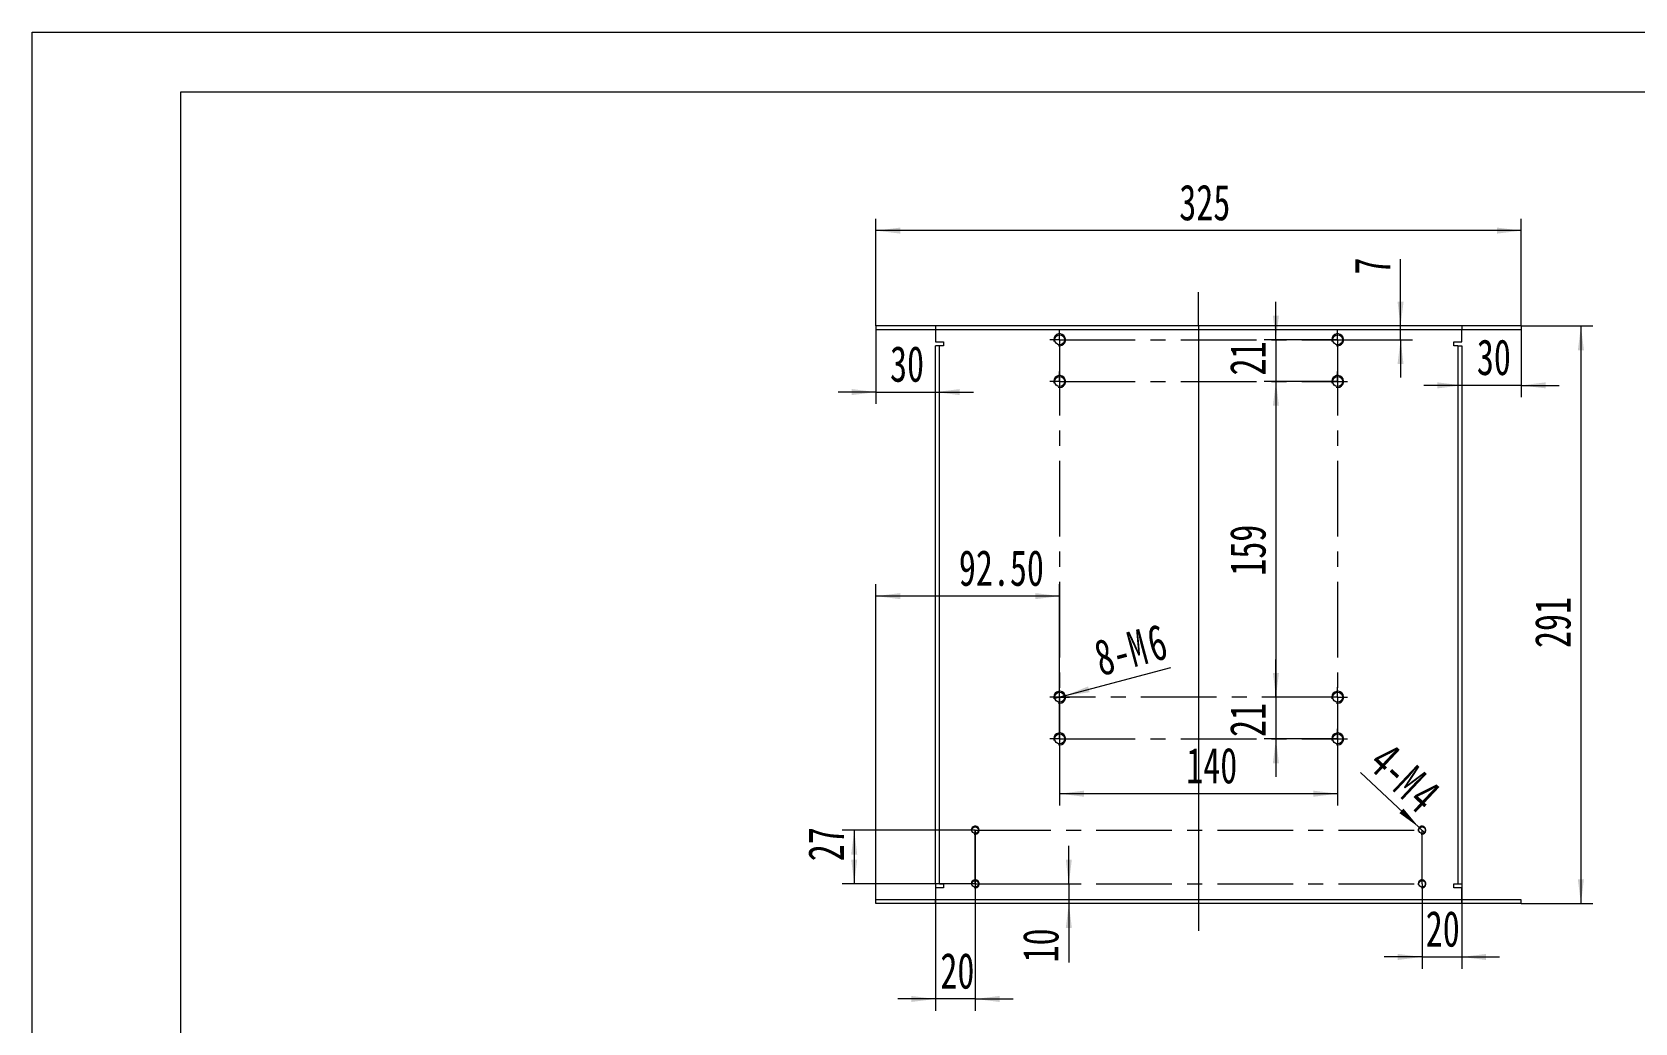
# Model space of a CAD drawing. Header units: millimetres. Extents: x 0 to 840, y 0 to 594.
# Drawn here: x 0 to 538, y 262 to 594 of the extents above; entities that cross this region are included whole.
import ezdxf

# ---------------------------------------------------------------- set-up
doc = ezdxf.new("R2010")
doc.units = ezdxf.units.MM
doc.header["$LTSCALE"] = 2
doc.linetypes.add('CENTERX2', pattern=[20.319999999999997, 12.7, -2.54, 2.54, -2.54])
doc.layers.add('A-TITLEBLOCK', color=7, linetype='Continuous', lineweight=15)
doc.styles.add('SLDTEXTSTYLE1', font='TXT', dxfattribs={"width": 0.7})
doc.dimstyles.new('SLDDIMSTYLE0', dxfattribs={"dimtxt": 12, "dimasz": 8.16, "dimexe": 0, "dimexo": 0.0625, "dimgap": 3, "dimtad": 2, "dimlfac": 1.5, "dimrnd": 1e-09, "dimzin": 12, "dimdsep": 46, "dimtxsty": 'SLDTEXTSTYLE1', "dimsah": 1, "dimcen": 0.09, "dimadec": 0, "dimazin": 3, "dimtfac": 1, "dimtmove": 0, "dimatfit": 0, "dimfxl": 0, "dimfrac": 2, "dimtolj": 1, "dimtzin": 12, "dimarcsym": 0})
doc.dimstyles.new('SLDDIMSTYLE1', dxfattribs={"dimtxt": 12, "dimasz": 8.16, "dimexe": 0, "dimexo": 0.0625, "dimgap": 3, "dimtad": 2, "dimlfac": 1.5, "dimrnd": 1e-09, "dimzin": 12, "dimdsep": 46, "dimtxsty": 'SLDTEXTSTYLE1', "dimsah": 1, "dimcen": 0.09, "dimadec": 0, "dimazin": 3, "dimtfac": 1, "dimtofl": 0, "dimtmove": 0, "dimatfit": 3, "dimfxl": 0, "dimfrac": 2, "dimtolj": 1, "dimtzin": 12, "dimarcsym": 0})
doc.dimstyles.new('SLDDIMSTYLE2', dxfattribs={"dimtxt": 12, "dimasz": 8.16, "dimexe": 0, "dimexo": 0.0625, "dimgap": 3, "dimtad": 2, "dimlfac": 1.5, "dimrnd": 1e-09, "dimzin": 12, "dimdsep": 46, "dimtxsty": 'SLDTEXTSTYLE1', "dimblk1": 'NONE', "dimsah": 1, "dimcen": 0, "dimadec": 0, "dimazin": 3, "dimtfac": 1, "dimtmove": 0, "dimatfit": 3, "dimldrblk": 'NONE', "dimfxl": 0, "dimfrac": 2, "dimtolj": 1, "dimtzin": 12, "dimarcsym": 0})
doc.dimstyles.new('SLDDIMSTYLE3', dxfattribs={"dimtxt": 12, "dimasz": 8.16, "dimexe": 0, "dimexo": 0.0625, "dimgap": 3, "dimtad": 2, "dimlfac": 1.5, "dimrnd": 1e-09, "dimzin": 4, "dimdsep": 46, "dimtxsty": 'SLDTEXTSTYLE1', "dimsah": 1, "dimcen": 0.09, "dimadec": 0, "dimazin": 1, "dimtfac": 1, "dimtofl": 0, "dimtmove": 0, "dimatfit": 3, "dimfxl": 0, "dimfrac": 2, "dimtolj": 1, "dimtzin": 12, "dimarcsym": 0})

# ---------------------------------------------------------------- blocks, each defined once
blk = doc.blocks.new('_D')
at = {"layer": 'A-TITLEBLOCK'}
for p, q in [((466.8043765317743, 308.4245970397942), (466.8043765317743, 279.8617454808515)), ((480.1377098651076, 308.4245970397942), (480.1377098651076, 279.8617454808515)), ((466.8043765317743, 283.8617454808515), (454.1043765317743, 283.8617454808515)), ((466.8043765317743, 283.8617454808515), (480.1377098651076, 283.8617454808515)), ((480.1377098651076, 283.8617454808515), (492.8377098651076, 283.8617454808515))]:
    blk.add_line(p, q, dxfattribs=at)
for points in [[(466.8043765317743, 283.8617454808515), (458.6443765317743, 284.8777454808516), (458.6443765317743, 282.8457454808515)], [(480.1377098651076, 283.8617454808515), (488.2977098651077, 282.8457454808515), (488.2977098651077, 284.8777454808516)]]:
    blk.add_solid(points, dxfattribs=at)
at = {"layer": 'A-TITLEBLOCK', "insert": (468.0413492794015, 299.3305585909458), "char_height": 12, "attachment_point": 1, "style": 'SLDTEXTSTYLE1'}
blk.add_mtext('20', dxfattribs=at)
blk = doc.blocks.new('_D_1')
at = {"layer": 'A-TITLEBLOCK'}
for p, q in [((459.5869837370759, 495.7579303731277), (459.5869837370759, 518.2162854197843)), ((459.5869837370759, 491.0912637064611), (459.5869837370759, 495.7579303731277)), ((438.4710431984411, 491.0912637064611), (463.5869837370759, 491.0912637064611)), ((459.5869837370759, 491.0912637064611), (459.5869837370759, 478.3912637064611))]:
    blk.add_line(p, q, dxfattribs=at)
for points in [[(459.5869837370759, 495.7579303731277), (460.6029837370759, 503.9179303731278), (458.5709837370759, 503.9179303731278)], [(459.5869837370759, 491.0912637064611), (458.5709837370759, 482.9312637064611), (460.6029837370759, 482.9312637064611)]]:
    blk.add_solid(points, dxfattribs=at)
at = {"layer": 'A-TITLEBLOCK', "insert": (444.1181706269816, 512.9662854905648), "char_height": 12, "attachment_point": 1, "rotation": 90, "style": 'SLDTEXTSTYLE1'}
blk.add_mtext('7', dxfattribs=at)
blk = doc.blocks.new('_D_2')
at = {"layer": 'A-TITLEBLOCK'}
for p, q in [((417.7503134782287, 491.0912637064611), (417.7503134782287, 503.7912637064611)), ((438.4710431984411, 491.0912637064611), (413.7503134782286, 491.0912637064611)), ((417.7503134782287, 491.0912637064611), (417.7503134782287, 477.0912637064611)), ((438.4710431984411, 477.0912637064611), (413.7503134782286, 477.0912637064611)), ((417.7503134782287, 477.0912637064611), (417.7503134782287, 464.3912637064611))]:
    blk.add_line(p, q, dxfattribs=at)
for points in [[(417.7503134782287, 491.0912637064611), (418.7663134782287, 499.2512637064611), (416.7343134782287, 499.2512637064611)], [(417.7503134782287, 477.0912637064611), (416.7343134782287, 468.9312637064611), (418.7663134782287, 468.9312637064611)]]:
    blk.add_solid(points, dxfattribs=at)
at = {"layer": 'A-TITLEBLOCK', "insert": (402.2815003681345, 479.1120510974759), "char_height": 12, "attachment_point": 1, "rotation": 90.00000000000041, "style": 'SLDTEXTSTYLE1'}
blk.add_mtext('21', dxfattribs=at)
blk = doc.blocks.new('_D_3')
at = {"layer": 'A-TITLEBLOCK'}
for p, q in [((438.4710431984411, 477.0912637064611), (413.7503134782286, 477.0912637064611)), ((417.7503134782286, 477.0912637064611), (417.7503134782286, 371.0912637064611)), ((438.4710431984411, 371.0912637064611), (413.7503134782286, 371.0912637064611))]:
    blk.add_line(p, q, dxfattribs=at)
for points in [[(417.7503134782286, 477.0912637064611), (416.7343134782286, 468.9312637064611), (418.7663134782287, 468.9312637064611)], [(417.7503134782286, 371.0912637064611), (418.7663134782287, 379.2512637064611), (416.7343134782286, 379.2512637064611)]]:
    blk.add_solid(points, dxfattribs=at)
at = {"layer": 'A-TITLEBLOCK', "insert": (402.2815003681345, 411.8728461669984), "char_height": 12, "attachment_point": 1, "rotation": 90.00000000000041, "style": 'SLDTEXTSTYLE1'}
blk.add_mtext('159', dxfattribs=at)
blk = doc.blocks.new('_D_4')
at = {"layer": 'A-TITLEBLOCK'}
for p, q in [((417.7503134782286, 371.0912637064611), (417.7503134782286, 383.7912637064611)), ((438.4710431984411, 371.0912637064611), (413.7503134782286, 371.0912637064611)), ((417.7503134782286, 371.0912637064611), (417.7503134782286, 357.0912637064611)), ((438.4710431984411, 357.0912637064611), (413.7503134782286, 357.0912637064611)), ((417.7503134782286, 357.0912637064611), (417.7503134782286, 344.3912637064611))]:
    blk.add_line(p, q, dxfattribs=at)
for points in [[(417.7503134782286, 371.0912637064611), (418.7663134782287, 379.2512637064611), (416.7343134782286, 379.2512637064611)], [(417.7503134782286, 357.0912637064611), (416.7343134782286, 348.931263706461), (418.7663134782287, 348.931263706461)]]:
    blk.add_solid(points, dxfattribs=at)
at = {"layer": 'A-TITLEBLOCK', "insert": (402.2815003681344, 357.7209324328409), "char_height": 12, "attachment_point": 1, "rotation": 90.00000000000051, "style": 'SLDTEXTSTYLE1'}
blk.add_mtext('21', dxfattribs=at)
blk = doc.blocks.new('_D_5')
at = {"layer": 'A-TITLEBLOCK'}
for p, q in [((345.1377098651077, 357.0912637064611), (345.1377098651077, 334.6810280277741)), ((438.4710431984411, 357.0912637064611), (438.4710431984411, 334.6810280277741)), ((438.4710431984411, 338.6810280277741), (345.1377098651077, 338.6810280277741))]:
    blk.add_line(p, q, dxfattribs=at)
for points in [[(345.1377098651077, 338.6810280277741), (353.2977098651077, 337.6650280277741), (353.2977098651077, 339.6970280277741)], [(438.4710431984411, 338.6810280277741), (430.311043198441, 339.6970280277741), (430.311043198441, 337.6650280277741)]]:
    blk.add_solid(points, dxfattribs=at)
at = {"layer": 'A-TITLEBLOCK', "insert": (387.6392524250155, 354.1498411378683), "char_height": 12, "attachment_point": 1, "style": 'SLDTEXTSTYLE1'}
blk.add_mtext('140', dxfattribs=at)
blk = doc.blocks.new('_D_6')
at = {"layer": 'A-TITLEBLOCK'}
for q in [(382.5048262844052, 381.1037523744918), (343.2058582125296, 370.573625616256)]:
    blk.add_line((347.0695615176859, 371.6089017966661), q, dxfattribs=at)
blk.add_solid([(347.0695615176859, 371.6089017966661), (355.2144764100289, 372.739484565193), (354.6885561103805, 374.7022458442124)], dxfattribs=at)
at = {"layer": 'A-TITLEBLOCK', "char_height": 12, "attachment_point": 1, "rotation": 14.999999999999845, "style": 'SLDTEXTSTYLE1'}
for s, insert in [('8-M', (355.866698155769, 389.7215754068978)), ('6', (373.494844226463, 394.4450229105981))]:
    blk.add_mtext(s, dxfattribs=dict(at, insert=insert))
blk = doc.blocks.new('_NONE')
blk = doc.blocks.new('_D_7')
at = {"layer": 'A-TITLEBLOCK'}
for p, q in [((316.8043765317743, 326.4245970397945), (316.8043765317743, 265.7579303731279)), ((303.471043198441, 308.4245970397945), (303.471043198441, 265.7579303731279)), ((303.471043198441, 269.7579303731279), (290.771043198441, 269.7579303731279)), ((316.8043765317743, 269.7579303731279), (303.471043198441, 269.7579303731279)), ((316.8043765317743, 269.7579303731279), (329.5043765317743, 269.7579303731279))]:
    blk.add_line(p, q, dxfattribs=at)
for points in [[(303.471043198441, 269.7579303731279), (295.311043198441, 270.7739303731279), (295.311043198441, 268.7419303731278)], [(316.8043765317743, 269.7579303731279), (324.9643765317743, 268.7419303731278), (324.9643765317743, 270.7739303731279)]]:
    blk.add_solid(points, dxfattribs=at)
at = {"layer": 'A-TITLEBLOCK', "insert": (305.0863971052897, 285.2267434832221), "char_height": 12, "attachment_point": 1, "style": 'SLDTEXTSTYLE1'}
blk.add_mtext('20', dxfattribs=at)
blk = doc.blocks.new('_D_8')
at = {"layer": 'A-TITLEBLOCK'}
for p, q in [((316.8043765317743, 326.4245970397945), (272.1688368782854, 326.4245970397945)), ((276.1688368782854, 326.4245970397945), (276.1688368782854, 308.4245970397945)), ((316.8043765317743, 308.4245970397945), (272.1688368782854, 308.4245970397945))]:
    blk.add_line(p, q, dxfattribs=at)
for points in [[(276.1688368782854, 326.4245970397945), (275.1528368782854, 318.2645970397945), (277.1848368782854, 318.2645970397945)], [(276.1688368782854, 308.4245970397945), (277.1848368782854, 316.5845970397946), (275.1528368782854, 316.5845970397946)]]:
    blk.add_solid(points, dxfattribs=at)
at = {"layer": 'A-TITLEBLOCK', "insert": (260.7000237681912, 316.0096769788557), "char_height": 12, "attachment_point": 1, "rotation": 90.00000000000041, "style": 'SLDTEXTSTYLE1'}
blk.add_mtext('27', dxfattribs=at)
blk = doc.blocks.new('_D_9')
at = {"layer": 'A-TITLEBLOCK'}
for p, q in [((348.2206659981628, 308.4245970397945), (348.2206659981628, 321.1245970397945)), ((316.8043765317743, 308.4245970397945), (352.2206659981628, 308.4245970397945)), ((348.2206659981628, 308.4245970397945), (348.2206659981628, 301.7579303731278)), ((348.2206659981628, 301.7579303731278), (348.2206659981628, 282.0261448576808))]:
    blk.add_line(p, q, dxfattribs=at)
for points in [[(348.2206659981628, 308.4245970397945), (349.2366659981628, 316.5845970397946), (347.2046659981628, 316.5845970397946)], [(348.2206659981628, 301.7579303731278), (347.2046659981628, 293.5979303731278), (349.2366659981628, 293.5979303731278)]]:
    blk.add_solid(points, dxfattribs=at)
at = {"layer": 'A-TITLEBLOCK', "insert": (332.7518528880686, 282.0261448576808), "char_height": 12, "attachment_point": 1, "rotation": 90.00000000000041, "style": 'SLDTEXTSTYLE1'}
blk.add_mtext('10', dxfattribs=at)
blk = doc.blocks.new('_D_10')
at = {"layer": 'A-TITLEBLOCK'}
for p, q in [((283.471043198441, 495.7579303731277), (283.471043198441, 531.7579303731279)), ((500.1377098651076, 527.7579303731279), (283.471043198441, 527.7579303731279)), ((500.1377098651076, 495.7579303731277), (500.1377098651076, 531.7579303731279))]:
    blk.add_line(p, q, dxfattribs=at)
for points in [[(283.471043198441, 527.7579303731279), (291.631043198441, 526.741930373128), (291.631043198441, 528.7739303731279)], [(500.1377098651076, 527.7579303731279), (491.9777098651076, 528.7739303731279), (491.9777098651076, 526.741930373128)]]:
    blk.add_solid(points, dxfattribs=at)
at = {"layer": 'A-TITLEBLOCK', "insert": (385.2902694982817, 543.2267434832221), "char_height": 12, "attachment_point": 1, "style": 'SLDTEXTSTYLE1'}
blk.add_mtext('325', dxfattribs=at)
blk = doc.blocks.new('_D_11')
at = {"layer": 'A-TITLEBLOCK'}
for p, q in [((283.471043198441, 494.4245970397944), (283.471043198441, 469.5391882214041)), ((283.471043198441, 473.5391882214041), (270.771043198441, 473.5391882214041)), ((283.471043198441, 473.5391882214041), (303.471043198441, 473.5391882214041)), ((303.471043198441, 473.5391882214041), (316.171043198441, 473.5391882214041))]:
    blk.add_line(p, q, dxfattribs=at)
for points in [[(283.471043198441, 473.5391882214041), (275.311043198441, 474.5551882214041), (275.311043198441, 472.5231882214041)], [(303.471043198441, 473.5391882214041), (311.631043198441, 472.5231882214041), (311.631043198441, 474.5551882214041)]]:
    blk.add_solid(points, dxfattribs=at)
at = {"layer": 'A-TITLEBLOCK', "insert": (288.1929487261658, 489.0080013314983), "char_height": 12, "attachment_point": 1, "style": 'SLDTEXTSTYLE1'}
blk.add_mtext('30', dxfattribs=at)
blk = doc.blocks.new('_D_12')
at = {"layer": 'A-TITLEBLOCK'}
for p, q in [((500.1377098651076, 494.4245970397944), (500.1377098651076, 471.7940210935295)), ((480.1377098651077, 475.7940210935295), (467.4377098651077, 475.7940210935295)), ((500.1377098651076, 475.7940210935295), (480.1377098651077, 475.7940210935295)), ((500.1377098651076, 475.7940210935295), (512.8377098651076, 475.7940210935295))]:
    blk.add_line(p, q, dxfattribs=at)
for points in [[(480.1377098651077, 475.7940210935295), (471.9777098651077, 476.8100210935295), (471.9777098651077, 474.7780210935295)], [(500.1377098651076, 475.7940210935295), (508.2977098651077, 474.7780210935295), (508.2977098651077, 476.8100210935295)]]:
    blk.add_solid(points, dxfattribs=at)
at = {"layer": 'A-TITLEBLOCK', "insert": (485.2070351208375, 491.2628342036237), "char_height": 12, "attachment_point": 1, "style": 'SLDTEXTSTYLE1'}
blk.add_mtext('30', dxfattribs=at)
blk = doc.blocks.new('_D_13')
at = {"layer": 'A-TITLEBLOCK'}
for p, q in [((500.1377098651076, 495.7579303731277), (524.1377098651077, 495.7579303731277)), ((520.1377098651077, 495.7579303731277), (520.1377098651077, 301.7579303731278)), ((500.1377098651076, 301.7579303731278), (524.1377098651077, 301.7579303731278))]:
    blk.add_line(p, q, dxfattribs=at)
for points in [[(520.1377098651077, 495.7579303731277), (519.1217098651077, 487.5979303731277), (521.1537098651077, 487.5979303731277)], [(520.1377098651077, 301.7579303731278), (521.1537098651077, 309.9179303731278), (519.1217098651077, 309.9179303731278)]]:
    blk.add_solid(points, dxfattribs=at)
at = {"layer": 'A-TITLEBLOCK', "insert": (504.6688967550136, 387.5916010585831), "char_height": 12, "attachment_point": 1, "rotation": 90.00000000000041, "style": 'SLDTEXTSTYLE1'}
blk.add_mtext('291', dxfattribs=at)
blk = doc.blocks.new('_D_14')
at = {"layer": 'A-TITLEBLOCK'}
for q in [(446.1620772098216, 345.7992317772636), (467.776564393014, 325.5121122233531)]:
    blk.add_line((465.8321886705347, 327.3370818562358), q, dxfattribs=at)
blk.add_solid([(465.8321886705347, 327.3370818562358), (460.5777123898763, 333.6622960831216), (459.1870855296197, 332.1806817825923)], dxfattribs=at)
at = {"layer": 'A-TITLEBLOCK', "char_height": 12, "attachment_point": 1, "rotation": 316.8144206021423, "style": 'SLDTEXTSTYLE1'}
for s, insert in [('4-M', (456.3609457106445, 356.6654028918126)), ('4', (469.6799194197685, 344.1643608970478))]:
    blk.add_mtext(s, dxfattribs=dict(at, insert=insert))
blk = doc.blocks.new('_D_15')
at = {"layer": 'A-TITLEBLOCK'}
for p, q in [((283.471043198441, 303.0912637064612), (283.471043198441, 409.0219140238346)), ((345.1377098651077, 357.0912637064611), (345.1377098651077, 409.0219140238346)), ((345.1377098651077, 405.0219140238346), (283.471043198441, 405.0219140238346))]:
    blk.add_line(p, q, dxfattribs=at)
for points in [[(283.471043198441, 405.0219140238346), (291.631043198441, 404.0059140238346), (291.631043198441, 406.0379140238346)], [(345.1377098651077, 405.0219140238346), (336.9777098651077, 406.0379140238346), (336.9777098651077, 404.0059140238346)]]:
    blk.add_solid(points, dxfattribs=at)
at = {"layer": 'A-TITLEBLOCK', "insert": (311.2988584429866, 420.4907271339289), "char_height": 12, "attachment_point": 1, "style": 'SLDTEXTSTYLE1'}
blk.add_mtext('92.50', dxfattribs=at)
blk = doc.blocks.new('SW_CENTERMARKSYMBOL_0')
at = {"layer": 'A-TITLEBLOCK', "color": 0}
for p, q in [((-1.666666666666705, 0), (-3.333333333333355, 0)), ((0, 0), (-1.666666666666705, 0)), ((0, 1.66666666666665), (0, 3.333333333333299)), ((0, 0), (0, 1.66666666666665)), ((0, 0), (0, -1.666666666666705)), ((0, 0), (1.66666666666665, 0)), ((1.66666666666665, 0), (3.333333333333299, 0)), ((0, -1.666666666666705), (0, -3.333333333333355))]:
    blk.add_line(p, q, dxfattribs=at)
blk = doc.blocks.new('SW_CENTERMARKSYMBOL_1')
at = {"layer": 'A-TITLEBLOCK', "color": 0}
for p, q in [((-1.666666666666705, 0), (-3.333333333333355, 0)), ((0, 0), (-1.666666666666705, 0)), ((0, 1.666666666666705), (0, 3.333333333333355)), ((0, 0), (0, 1.666666666666705)), ((0, 0), (0, -1.66666666666665)), ((0, 0), (1.66666666666665, 0)), ((1.66666666666665, 0), (3.333333333333299, 0)), ((0, -1.66666666666665), (0, -3.333333333333299))]:
    blk.add_line(p, q, dxfattribs=at)
blk = doc.blocks.new('SW_CENTERMARKSYMBOL_2')
at = {"layer": 'A-TITLEBLOCK', "color": 0}
for p, q in [((-1.666666666666705, 0), (-3.333333333333355, 0)), ((0, 0), (-1.666666666666705, 0)), ((0, 1.66666666666665), (0, 3.333333333333355)), ((0, 0), (0, 1.66666666666665)), ((0, 0), (0, -1.66666666666665)), ((0, 0), (1.66666666666665, 0)), ((1.66666666666665, 0), (3.333333333333299, 0)), ((0, -1.66666666666665), (0, -3.333333333333355))]:
    blk.add_line(p, q, dxfattribs=at)
blk = doc.blocks.new('SW_CENTERMARKSYMBOL_3')
at = {"layer": 'A-TITLEBLOCK', "color": 0}
for p, q in [((-1.66666666666665, 0), (-3.333333333333299, 0)), ((0, 0), (-1.66666666666665, 0)), ((0, 1.666666666666705), (0, 3.333333333333355)), ((0, 0), (0, 1.666666666666705)), ((0, 0), (0, -1.66666666666665)), ((0, 0), (1.666666666666705, 0)), ((1.666666666666705, 0), (3.333333333333355, 0)), ((0, -1.66666666666665), (0, -3.333333333333299))]:
    blk.add_line(p, q, dxfattribs=at)
blk = doc.blocks.new('SW_CENTERMARKSYMBOL_4')
at = {"layer": 'A-TITLEBLOCK', "color": 0}
for p, q in [((-1.666666666666705, 0), (-3.333333333333355, 0)), ((0, 0), (-1.666666666666705, 0)), ((0, 1.66666666666665), (0, 3.333333333333355)), ((0, 0), (0, 1.66666666666665)), ((0, 0), (0, -1.66666666666665)), ((0, 0), (1.66666666666665, 0)), ((1.66666666666665, 0), (3.333333333333299, 0)), ((0, -1.66666666666665), (0, -3.333333333333355))]:
    blk.add_line(p, q, dxfattribs=at)
blk = doc.blocks.new('SW_CENTERMARKSYMBOL_5')
at = {"layer": 'A-TITLEBLOCK', "color": 0}
for p, q in [((-1.666666666666705, 0), (-3.333333333333355, 0)), ((0, 0), (-1.666666666666705, 0)), ((0, 1.666666666666705), (0, 3.333333333333355)), ((0, 0), (0, 1.666666666666705)), ((0, 0), (0, -1.66666666666665)), ((0, 0), (1.66666666666665, 0)), ((1.66666666666665, 0), (3.333333333333299, 0)), ((0, -1.66666666666665), (0, -3.333333333333299))]:
    blk.add_line(p, q, dxfattribs=at)
blk = doc.blocks.new('SW_CENTERMARKSYMBOL_6')
at = {"layer": 'A-TITLEBLOCK', "color": 0}
for p, q in [((-1.66666666666665, 0), (-3.333333333333355, 0)), ((0, 0), (-1.66666666666665, 0)), ((0, 1.66666666666665), (0, 3.333333333333299)), ((0, 0), (0, 1.66666666666665)), ((0, 0), (0, -1.666666666666705)), ((0, 0), (1.66666666666665, 0)), ((1.66666666666665, 0), (3.333333333333355, 0)), ((0, -1.666666666666705), (0, -3.333333333333355))]:
    blk.add_line(p, q, dxfattribs=at)
blk = doc.blocks.new('SW_CENTERMARKSYMBOL_7')
at = {"layer": 'A-TITLEBLOCK', "color": 0}
for p, q in [((-1.66666666666665, 0), (-3.333333333333299, 0)), ((0, 0), (-1.66666666666665, 0)), ((0, 1.666666666666705), (0, 3.333333333333355)), ((0, 0), (0, 1.666666666666705)), ((0, 0), (0, -1.66666666666665)), ((0, 0), (1.666666666666705, 0)), ((1.666666666666705, 0), (3.333333333333355, 0)), ((0, -1.66666666666665), (0, -3.333333333333299))]:
    blk.add_line(p, q, dxfattribs=at)

msp = doc.modelspace()

# ---------------------------------------------------------------- linework, layer by layer
at = {"color": 7, "linetype": 'Continuous', "lineweight": 15}
for p, q in [((283.4710471720841, 495.7579332341508), (283.4710471720841, 494.4245971987402)), ((303.4710479668126, 495.7579332341508), (283.4710471720841, 495.7579332341508)), ((303.4710479668126, 495.7579332341508), (303.4710479668126, 494.4245971987402)), ((480.1377050967361, 495.7579332341508), (303.4710479668126, 495.7579332341508)), ((480.1377050967361, 495.7579332341508), (480.1377050967361, 494.4245971987402)), ((500.1377058914647, 495.7579332341508), (480.1377050967361, 495.7579332341508)), ((500.1377058914647, 495.7579332341508), (500.1377058914647, 494.4245971987402)), ((303.4710479668126, 494.4245971987402), (283.4710471720841, 494.4245971987402)), ((303.4710479668126, 494.4245971987402), (303.4710479668126, 490.424599026616)), ((480.1377050967361, 494.4245971987402), (303.4710479668126, 494.4245971987402)), ((303.4710479668126, 490.424599026616), (306.1377101035263, 490.424599026616)), ((306.1377101035263, 490.424599026616), (306.1377101035263, 489.0912629912054)), ((477.4710429600224, 490.424599026616), (480.1377050967361, 490.424599026616)), ((477.4710429600224, 489.0912629912054), (477.4710429600224, 490.424599026616)), ((480.1377050967361, 490.424599026616), (480.1377050967361, 494.4245971987402)), ((500.1377058914647, 494.4245971987402), (480.1377050967361, 494.4245971987402)), ((303.4710479668126, 308.4245977550502), (303.4710479668126, 489.0912629912054)), ((304.8043740681157, 489.0912629912054), (303.4710479668126, 489.0912629912054)), ((304.8043740681157, 308.4245977550502), (304.8043740681157, 489.0912629912054)), ((306.1377101035263, 489.0912629912054), (304.8043740681157, 489.0912629912054)), ((478.804378995433, 489.0912629912054), (477.4710429600224, 489.0912629912054)), ((478.804378995433, 489.0912629912054), (478.804378995433, 308.4245977550502)), ((478.804378995433, 489.0912629912054), (480.1377050967361, 489.0912629912054)), ((480.1377050967361, 489.0912629912054), (480.1377050967361, 308.4245977550502)), ((304.8043740681157, 308.4245977550502), (303.4710479668126, 308.4245977550502)), ((303.4710479668126, 307.0912617196396), (303.4710479668126, 303.0912635475154)), ((306.1377101035263, 307.0912617196396), (303.4710479668126, 307.0912617196396)), ((304.8043740681157, 308.4245977550502), (306.1377101035263, 308.4245977550502)), ((306.1377101035263, 308.4245977550502), (306.1377101035263, 307.0912617196396)), ((477.4710429600224, 308.4245977550502), (478.804378995433, 308.4245977550502)), ((477.4710429600224, 307.0912617196396), (477.4710429600224, 308.4245977550502)), ((480.1377050967361, 307.0912617196396), (477.4710429600224, 307.0912617196396)), ((478.804378995433, 308.4245977550502), (480.1377050967361, 308.4245977550502)), ((480.1377050967361, 303.0912635475154), (480.1377050967361, 307.0912617196396)), ((283.4710471720841, 301.7579275121049), (283.4710471720841, 303.0912635475154)), ((303.4710479668126, 303.0912635475154), (283.4710471720841, 303.0912635475154)), ((303.4710479668126, 301.7579275121049), (283.4710471720841, 301.7579275121049)), ((303.4710479668126, 301.7579275121049), (303.4710479668126, 303.0912635475154)), ((480.1377050967361, 303.0912635475154), (303.4710479668126, 303.0912635475154)), ((480.1377050967361, 301.7579275121049), (303.4710479668126, 301.7579275121049)), ((480.1377050967361, 301.7579275121049), (480.1377050967361, 303.0912635475154)), ((500.1377058914647, 303.0912635475154), (480.1377050967361, 303.0912635475154)), ((500.1377058914647, 301.7579275121049), (480.1377050967361, 301.7579275121049)), ((500.1377058914647, 301.7579275121049), (500.1377058914647, 303.0912635475154))]:
    msp.add_line(p, q, dxfattribs=at)
for centre, radius in [((345.1377098651077, 491.0912637064611), 1.666666666666686), ((438.4710431984411, 491.0912637064611), 1.666666666666629), ((345.1377098651077, 477.0912637064611), 1.666666666666686), ((438.4710431984411, 477.0912637064611), 1.666666666666629), ((345.1377098651077, 371.0912637064611), 1.666666666666686), ((438.4710431984411, 371.0912637064611), 1.666666666666629), ((345.1377098651077, 357.0912637064611), 1.666666666666686), ((438.4710431984411, 357.0912637064611), 1.666666666666629), ((316.8043765317743, 326.4245970397945), 1.10000000000008), ((466.8043765317744, 326.4245970397945), 1.099999999999966), ((316.8043765317743, 308.4245970397945), 1.10000000000008), ((466.8043765317744, 308.4245970397945), 1.099999999999966)]:
    msp.add_circle(centre, radius, dxfattribs=at)
at = {"color": 7, "linetype": 'Continuous', "lineweight": 0}
for centre, radius, start, end in [((345.1377098651077, 491.0912637064611), 2.000000000000075, 254.9999999999985, 195.0000000000031), ((438.4710431984411, 491.0912637064611), 2.000000000000131, 254.9999999999985, 195.0000000000027), ((345.1377098651077, 477.0912637064611), 2.000000000000131, 254.9999999999989, 195.0000000000031), ((438.4710431984411, 477.0912637064611), 2.000000000000131, 254.9999999999989, 195.0000000000027), ((345.1377098651077, 371.0912637064611), 2.000000000000061, 255.0000000000012, 195.0000000000015), ((438.4710431984411, 371.0912637064611), 2.000000000000116, 254.9999999999985, 195.0000000000011), ((345.1377098651077, 357.0912637064611), 2.000000000000061, 255.0000000000016, 195.0000000000015), ((438.4710431984411, 357.0912637064611), 2.000000000000131, 254.9999999999985, 195.0000000000027), ((316.8043765317743, 326.4245970397945), 1.333333333333356, 254.9999999999999, 195.0000000000018), ((466.8043765317744, 326.4245970397945), 1.333333333333411, 254.9999999999951, 195.0000000000011), ((316.8043765317743, 308.4245970397945), 1.333333333333411, 255.0000000000005, 195.0000000000041), ((466.8043765317744, 308.4245970397945), 1.33333333333344, 254.9999999999957, 195.0000000000035)]:
    msp.add_arc(centre, radius, start, end, dxfattribs=at)
at = {"layer": 'A-TITLEBLOCK', "linetype": 'Continuous'}
for p, q in [((0.1576871307066019, 0.4295603132789261), (0.1576871307064909, 594.429560313279)), ((0.1576871307064909, 594.429560313279), (840.1576871307066, 594.429560313279)), ((50.12681954392262, 20.35054075211262), (50.12681954392262, 574.3505407521128)), ((50.12681954392262, 574.3505407521128), (820.1268195439228, 574.3505407521128))]:
    msp.add_line(p, q, dxfattribs=at)
at = {"layer": 'A-TITLEBLOCK', "linetype": 'CENTERX2'}
for p, q in [((391.8043765317744, 495.7579303731277), (391.8043765317744, 507.1133436115559)), ((345.1377098651077, 491.0912637064611), (438.4710431984411, 491.0912637064611)), ((345.1377098651077, 491.0912637064611), (345.1377098651077, 357.0912637064611)), ((438.4710431984411, 491.0912637064611), (438.4710431984411, 357.0912637064611)), ((345.1377098651077, 477.0912637064611), (438.4710431984411, 477.0912637064611)), ((438.4710431984411, 371.0912637064611), (345.1377098651077, 371.0912637064611)), ((345.1377098651077, 357.0912637064611), (438.4710431984411, 357.0912637064611)), ((316.8043765317743, 308.4245970397945), (316.8043765317743, 326.4245970397945)), ((316.8043765317743, 326.4245970397945), (466.8043765317744, 326.4245970397945)), ((466.8043765317744, 308.4245970397945), (466.8043765317744, 326.4245970397945)), ((316.8043765317743, 308.4245970397945), (466.8043765317744, 308.4245970397945))]:
    msp.add_line(p, q, dxfattribs=at)
at = {"layer": 'A-TITLEBLOCK'}
msp.add_line((391.8043765317744, 495.7579303731277), (391.8043765317744, 292.6429170805845), dxfattribs=at)

# ---------------------------------------------------------------- block references
for name, p in [('SW_CENTERMARKSYMBOL_7', (345.1377098651077, 491.0912637064611)), ('SW_CENTERMARKSYMBOL_4', (438.4710431984411, 491.0912637064611)), ('SW_CENTERMARKSYMBOL_3', (345.1377098651077, 477.0912637064611)), ('SW_CENTERMARKSYMBOL_2', (438.4710431984411, 477.0912637064611)), ('SW_CENTERMARKSYMBOL_1', (345.1377098651077, 371.0912637064611)), ('SW_CENTERMARKSYMBOL_0', (438.4710431984411, 371.0912637064611)), ('SW_CENTERMARKSYMBOL_5', (345.1377098651077, 357.0912637064611)), ('SW_CENTERMARKSYMBOL_6', (438.4710431984411, 357.0912637064611))]:
    msp.add_blockref(name, p, dxfattribs=at)

# ---------------------------------------------------------------- dimensions: what is measured, and where the dimension line sits
for base, p1, p2, dimstyle, picture, middle in [((283.471043198441, 527.7579303731279), (500.1377098651076, 495.7579303731277), (283.471043198441, 495.7579303731277), 'SLDDIMSTYLE1', '_D_10', (393.1902700481345, 527.7579303731279)), ((303.471043198441, 473.5391882214041), (283.471043198441, 494.4245970397944), (303.471043198441, 489.0912637064611), 'SLDDIMSTYLE0', '_D_11', (293.4596156041806, 473.5391882214041)), ((480.1377098651077, 475.7940210935295), (500.1377098651076, 494.4245970397944), (480.1377098651077, 489.0912637064611), 'SLDDIMSTYLE0', '_D_12', (490.4737019988523, 475.7940210935295)), ((283.471043198441, 405.0219140238346), (345.1377098651077, 357.0912637064611), (283.471043198441, 303.0912637064612), 'SLDDIMSTYLE3', '_D_15', (324.4488584563977, 405.0219140238346)), ((345.1377098651077, 338.6810280277741), (438.4710431984411, 357.0912637064611), (345.1377098651077, 357.0912637064611), 'SLDDIMSTYLE1', '_D_5', (395.5392529748683, 338.6810280277741)), ((303.471043198441, 269.7579303731279), (316.8043765317743, 326.4245970397945), (303.471043198441, 308.4245970397945), 'SLDDIMSTYLE0', '_D_7', (310.3530639833044, 269.7579303731279)), ((480.1377098651076, 283.8617454808515), (466.8043765317743, 308.4245970397942), (480.1377098651076, 308.4245970397942), 'SLDDIMSTYLE0', '_D', (473.3080161574163, 283.8617454808515))]:
    dim = msp.add_linear_dim(base=base, p1=p1, p2=p2, dimstyle=dimstyle, dxfattribs=at)
    dim.commit()
    dim.dimension.update_dxf_attribs({"geometry": picture, "text_midpoint": middle, "dimtype": 160})
for base, p1, p2, dimstyle, picture, middle in [((459.5869837370759, 495.7579303731277), (438.4710431984411, 491.0912637064611), (500.1377098651076, 495.7579303731277), 'SLDDIMSTYLE0', '_D_1', (459.5869837370759, 515.5912854551746)), ((417.7503134782287, 477.0912637064611), (438.4710431984411, 491.0912637064611), (438.4710431984411, 477.0912637064611), 'SLDDIMSTYLE0', '_D_2', (417.7503134782287, 484.3787179754908)), ((520.1377098651078, 301.7579303731278), (500.1377098651076, 495.7579303731277), (500.1377098651076, 301.7579303731278), 'SLDDIMSTYLE1', '_D_13', (520.1377098651078, 395.4832681340384)), ((417.7503134782286, 371.0912637064611), (438.4710431984411, 477.0912637064611), (438.4710431984411, 371.0912637064611), 'SLDDIMSTYLE1', '_D_3', (417.7503134782286, 419.7645132424537)), ((417.7503134782287, 357.0912637064611), (438.4710431984411, 371.0912637064611), (438.4710431984411, 357.0912637064611), 'SLDDIMSTYLE0', '_D_4', (417.7503134782287, 362.9875993108558)), ((276.1688368782854, 308.4245970397945), (316.8043765317743, 326.4245970397945), (316.8043765317743, 308.4245970397945), 'SLDDIMSTYLE1', '_D_8', (276.1688368782854, 321.268010382473)), ((348.2206659981628, 301.7579303731278), (316.8043765317743, 308.4245970397945), (283.471043198441, 301.7579303731278), 'SLDDIMSTYLE0', '_D_9', (348.2206659981628, 287.2928117356957))]:
    dim = msp.add_linear_dim(base=base, p1=p1, p2=p2, angle=90.0000000000002, dimstyle=dimstyle, dxfattribs=at)
    dim.commit()
    dim.dimension.update_dxf_attribs({"geometry": picture, "text_midpoint": middle, "dimtype": 160})
for p1, p2, text, picture, middle in [((343.2058582125296, 370.573625616256), (347.0695615176859, 371.6089017966661), '8-M<>', '_D_6', (372.0624278448632, 378.3057347865883)), ((467.776564393014, 325.5121122233531), (465.8321886705347, 327.3370818562358), '4-M<>', '_D_14', (453.746038503303, 338.681048027774))]:
    dim = msp.add_diameter_dim_2p(p1=p1, p2=p2, text=text, dimstyle='SLDDIMSTYLE2', override={"dimpost": '<>'}, dxfattribs=at)
    dim.commit()
    dim.dimension.update_dxf_attribs({"geometry": picture, "text_midpoint": middle, "dimtype": 163})

doc.saveas('drawing.dxf')
